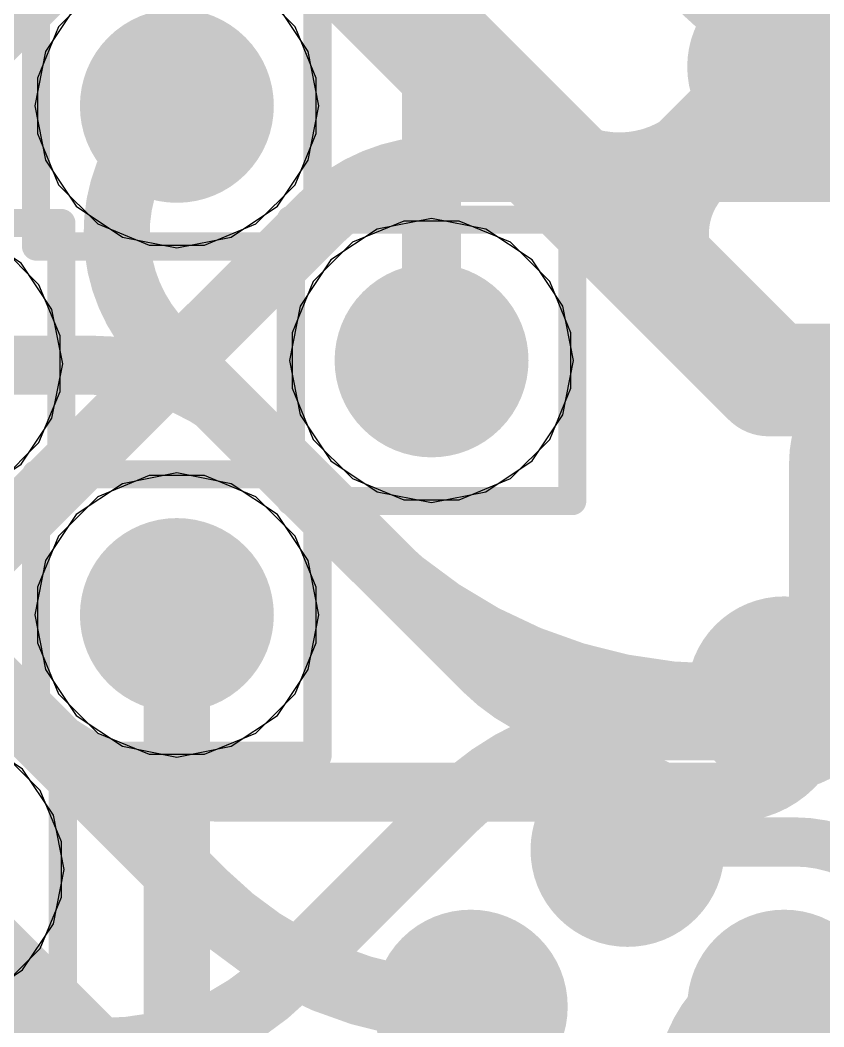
# Model space of a CAD drawing. Header units: inches. Extents: x -6 to 284, y -12 to 154.
# Drawn here: x 61.939 to 63.389, y 7.532 to 9.35 of the extents above; entities that cross this region are included whole.
import ezdxf

# ---------------------------------------------------------------- set-up
doc = ezdxf.new("R2010")
doc.units = ezdxf.units.IN
for name, color, linetype in [('Bottom Layer', 5, 'Continuous'), ('Drill Drawing', 1, 'Continuous'), ('GND-1', 16, 'Continuous'), ('GND-2', 90, 'Continuous'), ('GND-3', 216, 'Continuous'), ('GND-4', 54, 'Continuous'), ('PWR-1', 156, 'Continuous'), ('PWR-2', 130, 'Continuous'), ('Signal L1', 76, 'Continuous'), ('Signal L2', 6, 'Continuous'), ('Top Layer', 1, 'Continuous'), ('Top Paste', 8, 'Continuous'), ('Top Solder', 216, 'Continuous'), ('Via Holes', 16, 'Continuous')]:
    doc.layers.add(name, color=color, linetype=linetype)

# ---------------------------------------------------------------- blocks, each defined once
blk = doc.blocks.new('BGA_565_15_5_14_4__132')
at = {"layer": 'Top Layer'}
h = blk.add_hatch(color=1, dxfattribs=at)
edge = h.paths.add_edge_path()
edge.add_arc((-5.8000011, 6.7999991), 0.12499848, 0, 360)
h = blk.add_hatch(color=1, dxfattribs=at)
edge = h.paths.add_edge_path()
edge.add_arc((-6.200000299999999, 6.399999899999999), 0.12499848, 0, 360)
h = blk.add_hatch(color=1, dxfattribs=at)
edge = h.paths.add_edge_path()
edge.add_arc((-5.8000011, 6.399999899999999), 0.12499848, 0, 360)
h = blk.add_hatch(color=1, dxfattribs=at)
edge = h.paths.add_edge_path()
edge.add_arc((-5.39999936, 6.399999899999999), 0.12499848, 0, 360)
h = blk.add_hatch(color=1, dxfattribs=at)
edge = h.paths.add_edge_path()
edge.add_arc((-7.00000124, 5.59999896), 0.12499848, 0, 360)
h = blk.add_hatch(color=1, dxfattribs=at)
edge = h.paths.add_edge_path()
edge.add_arc((-6.174999079999999, 5.52500038), 0.12499848, 0, 360)
h = blk.add_hatch(color=1, dxfattribs=at)
edge = h.paths.add_edge_path()
edge.add_arc((-5.52500038, 5.52500038), 0.12499848, 0, 360)
h = blk.add_hatch(color=1, dxfattribs=at)
edge = h.paths.add_edge_path()
edge.add_arc((-6.174999079999999, 4.87499914), 0.12499848, 0, 360)
at = {"layer": 'Top Paste'}
h = blk.add_hatch(color=8, dxfattribs=at)
edge = h.paths.add_edge_path()
edge.add_arc((-5.8000011, 6.7999991), 0.12499848, 0, 360)
h = blk.add_hatch(color=8, dxfattribs=at)
edge = h.paths.add_edge_path()
edge.add_arc((-6.200000299999999, 6.399999899999999), 0.12499848, 0, 360)
h = blk.add_hatch(color=8, dxfattribs=at)
edge = h.paths.add_edge_path()
edge.add_arc((-5.8000011, 6.399999899999999), 0.12499848, 0, 360)
h = blk.add_hatch(color=8, dxfattribs=at)
edge = h.paths.add_edge_path()
edge.add_arc((-5.39999936, 6.399999899999999), 0.12499848, 0, 360)
h = blk.add_hatch(color=8, dxfattribs=at)
edge = h.paths.add_edge_path()
edge.add_arc((-7.00000124, 5.59999896), 0.12499848, 0, 360)
h = blk.add_hatch(color=8, dxfattribs=at)
edge = h.paths.add_edge_path()
edge.add_arc((-6.174999079999999, 5.52500038), 0.12499848, 0, 360)
h = blk.add_hatch(color=8, dxfattribs=at)
edge = h.paths.add_edge_path()
edge.add_arc((-5.52500038, 5.52500038), 0.12499848, 0, 360)
h = blk.add_hatch(color=8, dxfattribs=at)
edge = h.paths.add_edge_path()
edge.add_arc((-6.174999079999999, 4.87499914), 0.12499848, 0, 360)
at = {"layer": 'Top Solder'}
h = blk.add_hatch(color=216, dxfattribs=at)
edge = h.paths.add_edge_path()
edge.add_arc((-5.8000011, 6.7999991), 0.17499838, 0, 360)
h = blk.add_hatch(color=216, dxfattribs=at)
edge = h.paths.add_edge_path()
edge.add_arc((-6.200000299999999, 6.399999899999999), 0.17499838, 0, 360)
h = blk.add_hatch(color=216, dxfattribs=at)
edge = h.paths.add_edge_path()
edge.add_arc((-5.8000011, 6.399999899999999), 0.17499838, 0, 360)
h = blk.add_hatch(color=216, dxfattribs=at)
edge = h.paths.add_edge_path()
edge.add_arc((-5.39999936, 6.399999899999999), 0.17499838, 0, 360)
h = blk.add_hatch(color=216, dxfattribs=at)
edge = h.paths.add_edge_path()
edge.add_arc((-7.00000124, 5.59999896), 0.17499838, 0, 360)
h = blk.add_hatch(color=216, dxfattribs=at)
edge = h.paths.add_edge_path()
edge.add_arc((-6.174999079999999, 5.52500038), 0.17499838, 0, 360)
h = blk.add_hatch(color=216, dxfattribs=at)
edge = h.paths.add_edge_path()
edge.add_arc((-5.52500038, 5.52500038), 0.17499838, 0, 360)
h = blk.add_hatch(color=216, dxfattribs=at)
edge = h.paths.add_edge_path()
edge.add_arc((-6.174999079999999, 4.87499914), 0.17499838, 0, 360)

msp = doc.modelspace()

# ---------------------------------------------------------------- hatches: boundary and pattern name
at = {"layer": 'Bottom Layer'}
h = msp.add_hatch(color=5, dxfattribs=at)
edge = h.paths.add_edge_path()
edge.add_arc((62.22135638, 9.19522164), 0.1499997, 0, 360)
h = msp.add_hatch(color=5, dxfattribs=at)
edge = h.paths.add_edge_path()
edge.add_arc((62.68097699999999, 8.735601019999999), 0.1499997, 0, 360)
h = msp.add_hatch(color=5, dxfattribs=at)
edge = h.paths.add_edge_path()
edge.add_arc((62.22135638, 8.2759804), 0.1499997, 0, 360)
at = {"layer": 'GND-1'}
h = msp.add_hatch(color=16, dxfattribs=at)
edge = h.paths.add_edge_path()
edge.add_arc((62.22135638, 9.19522164), 0.1499997, 0, 360)
h = msp.add_hatch(color=16, dxfattribs=at)
edge = h.paths.add_edge_path()
edge.add_arc((62.68097699999999, 8.735601019999999), 0.1499997, 0, 360)
h = msp.add_hatch(color=16, dxfattribs=at)
edge = h.paths.add_edge_path()
edge.add_arc((62.22135638, 8.2759804), 0.1499997, 0, 360)
at = {"layer": 'GND-2'}
h = msp.add_hatch(color=90, dxfattribs=at)
edge = h.paths.add_edge_path()
edge.add_arc((62.22135638, 9.19522164), 0.1499997, 0, 360)
h = msp.add_hatch(color=90, dxfattribs=at)
edge = h.paths.add_edge_path()
edge.add_arc((62.68097699999999, 8.735601019999999), 0.1499997, 0, 360)
h = msp.add_hatch(color=90, dxfattribs=at)
edge = h.paths.add_edge_path()
edge.add_arc((62.22135638, 8.2759804), 0.1499997, 0, 360)
at = {"layer": 'GND-3'}
h = msp.add_hatch(color=216, dxfattribs=at)
edge = h.paths.add_edge_path()
edge.add_arc((62.22135638, 9.19522164), 0.1499997, 0, 360)
h = msp.add_hatch(color=216, dxfattribs=at)
edge = h.paths.add_edge_path()
edge.add_arc((62.68097699999999, 8.735601019999999), 0.1499997, 0, 360)
h = msp.add_hatch(color=216, dxfattribs=at)
edge = h.paths.add_edge_path()
edge.add_arc((62.22135638, 8.2759804), 0.1499997, 0, 360)
at = {"layer": 'GND-4'}
h = msp.add_hatch(color=54, dxfattribs=at)
edge = h.paths.add_edge_path()
edge.add_arc((62.22135638, 9.19522164), 0.1499997, 0, 360)
h = msp.add_hatch(color=54, dxfattribs=at)
edge = h.paths.add_edge_path()
edge.add_arc((62.68097699999999, 8.735601019999999), 0.1499997, 0, 360)
h = msp.add_hatch(color=54, dxfattribs=at)
edge = h.paths.add_edge_path()
edge.add_arc((62.22135638, 8.2759804), 0.1499997, 0, 360)
at = {"layer": 'PWR-1'}
h = msp.add_hatch(color=156, dxfattribs=at)
edge = h.paths.add_edge_path()
edge.add_arc((62.22135638, 9.19522164), 0.1499997, 0, 360)
h = msp.add_hatch(color=156, dxfattribs=at)
edge = h.paths.add_edge_path()
edge.add_arc((62.68097699999999, 8.735601019999999), 0.1499997, 0, 360)
h = msp.add_hatch(color=156, dxfattribs=at)
edge = h.paths.add_edge_path()
edge.add_arc((62.22135638, 8.2759804), 0.1499997, 0, 360)
at = {"layer": 'PWR-2'}
h = msp.add_hatch(color=130, dxfattribs=at)
edge = h.paths.add_edge_path()
edge.add_arc((62.22135638, 9.19522164), 0.1499997, 0, 360)
h = msp.add_hatch(color=130, dxfattribs=at)
edge = h.paths.add_edge_path()
edge.add_arc((62.68097699999999, 8.735601019999999), 0.1499997, 0, 360)
h = msp.add_hatch(color=130, dxfattribs=at)
edge = h.paths.add_edge_path()
edge.add_arc((62.22135638, 8.2759804), 0.1499997, 0, 360)
at = {"layer": 'Signal L1'}
h = msp.add_hatch(color=76, dxfattribs=at)
edge = h.paths.add_edge_path()
edge.add_arc((62.22135638, 9.19522164), 0.1499997, 0, 360)
h = msp.add_hatch(color=76, dxfattribs=at)
edge = h.paths.add_edge_path()
edge.add_arc((62.68097699999999, 8.735601019999999), 0.1499997, 0, 360)
h = msp.add_hatch(color=76, dxfattribs=at)
edge = h.paths.add_edge_path()
edge.add_arc((62.22135638, 8.2759804), 0.1499997, 0, 360)
at = {"layer": 'Signal L2'}
h = msp.add_hatch(color=6, dxfattribs=at)
edge = h.paths.add_edge_path()
edge.add_arc((62.22135638, 9.19522164), 0.1499997, 0, 360)
h = msp.add_hatch(color=6, dxfattribs=at)
edge = h.paths.add_edge_path()
edge.add_arc((62.68097699999999, 8.735601019999999), 0.1499997, 0, 360)
h = msp.add_hatch(color=6, dxfattribs=at)
edge = h.paths.add_edge_path()
edge.add_arc((62.22135638, 8.2759804), 0.1499997, 0, 360)
at = {"layer": 'Top Layer'}
h = msp.add_hatch(color=1, dxfattribs=at)
edge = h.paths.add_edge_path()
edge.add_arc((62.22135638, 9.19522164), 0.1499997, 0, 360)
h = msp.add_hatch(color=1, dxfattribs=at)
edge = h.paths.add_edge_path()
edge.add_arc((62.68097699999999, 8.735601019999999), 0.1499997, 0, 360)
h = msp.add_hatch(color=1, dxfattribs=at)
edge = h.paths.add_edge_path()
edge.add_arc((62.22135638, 8.2759804), 0.1499997, 0, 360)
at = {"layer": 'Via Holes'}
h = msp.add_hatch(color=7, dxfattribs=at)
edge = h.paths.add_edge_path()
edge.add_arc((62.22135638, 9.19522164), 0.07499858, 0, 360)
h = msp.add_hatch(color=7, dxfattribs=at)
edge = h.paths.add_edge_path()
edge.add_arc((62.68097699999999, 8.735601019999999), 0.07499858, 0, 360)
h = msp.add_hatch(color=7, dxfattribs=at)
edge = h.paths.add_edge_path()
edge.add_arc((62.22135638, 8.2759804), 0.07499858, 0, 360)

# ---------------------------------------------------------------- linework, layer by layer
at = {"layer": 'Bottom Layer'}
for points in [[(63.29953811999999, 9.32474894, 0.10668, 0.10668, 0), (63.29953811999999, 9.45076342, 0.10668, 0.10668, 0)], [(62.68099985999999, 8.73562134, 0.10668, 0.10668, 0), (62.68099985999999, 9.43368954, 0.10668, 0.10668, 0)], [(63.62973812, 9.32474894, 0.10668, 0.10668, -0.9999999999999999), (63.29953811999999, 9.32474894, 0.10668, 0.10668, 0)], [(63.3796802, 8.5523959, 0.10668, 0.10668, -0.9999999999999999), (63.6895602, 8.5523959, 0.10668, 0.10668, 0)], [(61.48846986, 8.54905834, 0.10668, 0.10668, 0), (61.93060765999999, 8.106920539999999, 0.10668, 0.10668, 0)], [(63.3796802, 8.111075979999999, 0.10668, 0.10668, 0), (63.3796802, 8.5523959, 0.10668, 0.10668, 0)], [(63.3796802, 8.111075979999999, 0.10668, 0.10668, -0.4142135623730951), (63.2247402, 7.95613598, 0.10668, 0.10668, 0)], [(62.29463284, 7.956133439999999, 0.10668, 0.10668, -0.1989153074893297), (61.93060003999999, 8.10691546, 0.10668, 0.10668, 0)], [(62.29463284, 7.95613598, 0.10668, 0.10668, 0), (63.2247402, 7.95613598, 0.10668, 0.10668, 0)], [(61.76175861999999, 7.816380099999999, 0.10668, 0.10668, 0), (62.29035294, 7.287785779999999, 0.10668, 0.10668, 0)], [(63.31449363999999, 7.43305854, 0.10668, 0.10668, -0.9999999999999999), (63.64469363999999, 7.43305854, 0.10668, 0.10668, 0)]]:
    msp.add_lwpolyline(points, format="xyseb", dxfattribs=at)
for points in [[(63.27286812, 9.32474894, 0.05333999999999999, 0.05333999999999999, 1), (63.32620812, 9.32474894, 0.05333999999999999, 0.05333999999999999, 1)], [(63.27286812, 9.32474894, 0.05333999999999999, 0.05333999999999999, 1), (63.32620812, 9.32474894, 0.05333999999999999, 0.05333999999999999, 1)], [(62.65432986, 8.73562134, 0.05333999999999999, 0.05333999999999999, 1), (62.70766986, 8.73562134, 0.05333999999999999, 0.05333999999999999, 1)], [(63.35301019999999, 8.5523959, 0.05333999999999999, 0.05333999999999999, 1), (63.40635019999999, 8.5523959, 0.05333999999999999, 0.05333999999999999, 1)], [(63.35301019999999, 8.5523959, 0.05333999999999999, 0.05333999999999999, 1), (63.40635019999999, 8.5523959, 0.05333999999999999, 0.05333999999999999, 1)], [(63.35301019999999, 8.111075979999999, 0.05333999999999999, 0.05333999999999999, 1), (63.40635019999999, 8.111075979999999, 0.05333999999999999, 0.05333999999999999, 1)], [(63.35301019999999, 8.111075979999999, 0.05333999999999999, 0.05333999999999999, 1), (63.40635019999999, 8.111075979999999, 0.05333999999999999, 0.05333999999999999, 1)], [(61.90393004, 8.10691546, 0.05333999999999999, 0.05333999999999999, 1), (61.95727004, 8.10691546, 0.05333999999999999, 0.05333999999999999, 1)], [(61.90393766, 8.106920539999999, 0.05333999999999999, 0.05333999999999999, 1), (61.95727766, 8.106920539999999, 0.05333999999999999, 0.05333999999999999, 1)], [(62.26796284, 7.95613598, 0.05333999999999999, 0.05333999999999999, 1), (62.32130284, 7.95613598, 0.05333999999999999, 0.05333999999999999, 1)], [(62.26796284, 7.956133439999999, 0.05333999999999999, 0.05333999999999999, 1), (62.32130284, 7.956133439999999, 0.05333999999999999, 0.05333999999999999, 1)], [(63.19807019999999, 7.95613598, 0.05333999999999999, 0.05333999999999999, 1), (63.25141019999999, 7.95613598, 0.05333999999999999, 0.05333999999999999, 1)], [(63.19807019999999, 7.95613598, 0.05333999999999999, 0.05333999999999999, 1), (63.25141019999999, 7.95613598, 0.05333999999999999, 0.05333999999999999, 1)]]:
    msp.add_lwpolyline(points, format="xyseb", close=True, dxfattribs=at)
at = {"layer": 'Drill Drawing'}
for points in [[(61.96735638, 8.94122164, 0.0508, 0.0508, 0), (61.96735638, 9.44922164, 0.0508, 0.0508, 0)], [(62.47535637999999, 8.94122164, 0.0508, 0.0508, 0), (62.47535637999999, 9.44922164, 0.0508, 0.0508, 0)], [(61.50495446, 8.98363456, 0.0508, 0.0508, 0), (62.01295446, 8.98363456, 0.0508, 0.0508, 0)], [(62.01295446, 8.47563456, 0.0508, 0.0508, 0), (62.01295446, 8.98363456, 0.0508, 0.0508, 0)], [(62.426977, 8.989601019999998, 0.0508, 0.0508, 0), (62.934977, 8.989601019999998, 0.0508, 0.0508, 0)], [(62.426977, 8.48160102, 0.0508, 0.0508, 0), (62.426977, 8.989601019999998, 0.0508, 0.0508, 0)], [(62.934977, 8.48160102, 0.0508, 0.0508, 0), (62.934977, 8.989601019999998, 0.0508, 0.0508, 0)], [(61.96735638, 8.94122164, 0.0508, 0.0508, 0), (62.47535637999999, 8.94122164, 0.0508, 0.0508, 0)], [(61.96735638, 8.5299804, 0.0508, 0.0508, 0), (62.47535637999999, 8.5299804, 0.0508, 0.0508, 0)], [(61.96735638, 8.021980399999999, 0.0508, 0.0508, 0), (61.96735638, 8.5299804, 0.0508, 0.0508, 0)], [(62.47535637999999, 8.021980399999999, 0.0508, 0.0508, 0), (62.47535637999999, 8.5299804, 0.0508, 0.0508, 0)], [(61.50495446, 8.47563456, 0.0508, 0.0508, 0), (62.01295446, 8.47563456, 0.0508, 0.0508, 0)], [(62.426977, 8.48160102, 0.0508, 0.0508, 0), (62.934977, 8.48160102, 0.0508, 0.0508, 0)], [(61.50773576, 8.070359779999999, 0.0508, 0.0508, 0), (62.01573575999999, 8.070359779999999, 0.0508, 0.0508, 0)], [(62.01573575999999, 7.56235978, 0.0508, 0.0508, 0), (62.01573575999999, 8.070359779999999, 0.0508, 0.0508, 0)], [(61.96735638, 8.021980399999999, 0.0508, 0.0508, 0), (62.47535637999999, 8.021980399999999, 0.0508, 0.0508, 0)], [(61.50773576, 7.56235978, 0.0508, 0.0508, 0), (62.01573575999999, 7.56235978, 0.0508, 0.0508, 0)]]:
    msp.add_lwpolyline(points, format="xyseb", dxfattribs=at)
for points in [[(62.00025445999999, 8.98363456, 0.0254, 0.0254, 1), (62.02565445999999, 8.98363456, 0.0254, 0.0254, 1)], [(62.00025445999999, 8.98363456, 0.0254, 0.0254, 1), (62.02565445999999, 8.98363456, 0.0254, 0.0254, 1)], [(62.414277, 8.989601019999998, 0.0254, 0.0254, 1), (62.439677, 8.989601019999998, 0.0254, 0.0254, 1)], [(62.414277, 8.989601019999998, 0.0254, 0.0254, 1), (62.439677, 8.989601019999998, 0.0254, 0.0254, 1)], [(62.92227699999999, 8.989601019999998, 0.0254, 0.0254, 1), (62.94767699999999, 8.989601019999998, 0.0254, 0.0254, 1)], [(62.92227699999999, 8.989601019999998, 0.0254, 0.0254, 1), (62.94767699999999, 8.989601019999998, 0.0254, 0.0254, 1)], [(61.95465637999999, 8.94122164, 0.0254, 0.0254, 1), (61.98005638, 8.94122164, 0.0254, 0.0254, 1)], [(61.95465637999999, 8.94122164, 0.0254, 0.0254, 1), (61.98005638, 8.94122164, 0.0254, 0.0254, 1)], [(62.46265637999999, 8.94122164, 0.0254, 0.0254, 1), (62.48805638, 8.94122164, 0.0254, 0.0254, 1)], [(62.46265637999999, 8.94122164, 0.0254, 0.0254, 1), (62.48805638, 8.94122164, 0.0254, 0.0254, 1)], [(61.95465637999999, 8.5299804, 0.0254, 0.0254, 1), (61.98005638, 8.5299804, 0.0254, 0.0254, 1)], [(61.95465637999999, 8.5299804, 0.0254, 0.0254, 1), (61.98005638, 8.5299804, 0.0254, 0.0254, 1)], [(62.46265637999999, 8.5299804, 0.0254, 0.0254, 1), (62.48805638, 8.5299804, 0.0254, 0.0254, 1)], [(62.46265637999999, 8.5299804, 0.0254, 0.0254, 1), (62.48805638, 8.5299804, 0.0254, 0.0254, 1)], [(62.00025445999999, 8.47563456, 0.0254, 0.0254, 1), (62.02565445999999, 8.47563456, 0.0254, 0.0254, 1)], [(62.00025445999999, 8.47563456, 0.0254, 0.0254, 1), (62.02565445999999, 8.47563456, 0.0254, 0.0254, 1)], [(62.414277, 8.48160102, 0.0254, 0.0254, 1), (62.439677, 8.48160102, 0.0254, 0.0254, 1)], [(62.414277, 8.48160102, 0.0254, 0.0254, 1), (62.439677, 8.48160102, 0.0254, 0.0254, 1)], [(62.92227699999999, 8.48160102, 0.0254, 0.0254, 1), (62.94767699999999, 8.48160102, 0.0254, 0.0254, 1)], [(62.92227699999999, 8.48160102, 0.0254, 0.0254, 1), (62.94767699999999, 8.48160102, 0.0254, 0.0254, 1)], [(62.00303576, 8.070359779999999, 0.0254, 0.0254, 1), (62.02843575999999, 8.070359779999999, 0.0254, 0.0254, 1)], [(62.00303576, 8.070359779999999, 0.0254, 0.0254, 1), (62.02843575999999, 8.070359779999999, 0.0254, 0.0254, 1)], [(61.95465637999999, 8.021980399999999, 0.0254, 0.0254, 1), (61.98005638, 8.021980399999999, 0.0254, 0.0254, 1)], [(61.95465637999999, 8.021980399999999, 0.0254, 0.0254, 1), (61.98005638, 8.021980399999999, 0.0254, 0.0254, 1)], [(62.46265637999999, 8.021980399999999, 0.0254, 0.0254, 1), (62.48805638, 8.021980399999999, 0.0254, 0.0254, 1)], [(62.46265637999999, 8.021980399999999, 0.0254, 0.0254, 1), (62.48805638, 8.021980399999999, 0.0254, 0.0254, 1)], [(62.00303576, 7.56235978, 0.0254, 0.0254, 1), (62.02843575999999, 7.56235978, 0.0254, 0.0254, 1)], [(62.00303576, 7.56235978, 0.0254, 0.0254, 1), (62.02843575999999, 7.56235978, 0.0254, 0.0254, 1)]]:
    msp.add_lwpolyline(points, format="xyseb", close=True, dxfattribs=at)
at = {"layer": 'GND-1'}
for p, q in [((62.07883698, 9.40851814), (62.00805988, 9.33774104)), ((62.43465287999999, 9.33774104), (62.36387577999999, 9.40851814)), ((62.00805988, 9.33774104), (61.96975668, 9.24526726)), ((62.47295608, 9.24526726), (62.43465287999999, 9.33774104)), ((61.96975668, 9.24526726), (61.96975668, 9.14517602)), ((62.47295608, 9.14517602), (62.47295608, 9.24526726)), ((61.96975668, 9.14517602), (62.00805988, 9.052702239999999)), ((62.43465287999999, 9.052702239999999), (62.47295608, 9.14517602)), ((62.00805988, 9.052702239999999), (62.07883698, 8.98192514)), ((62.36387577999999, 8.98192514), (62.43465287999999, 9.052702239999999)), ((62.07883698, 8.98192514), (62.17131075999999, 8.94362194)), ((62.271402, 8.94362194), (62.36387577999999, 8.98192514)), ((62.63093137999999, 8.987200719999999), (62.53845759999999, 8.94889752)), ((62.73102262, 8.987200719999999), (62.63093137999999, 8.987200719999999)), ((62.8234964, 8.94889752), (62.73102262, 8.987200719999999)), ((62.17131075999999, 8.94362194), (62.271402, 8.94362194)), ((62.53845759999999, 8.94889752), (62.46768049999999, 8.87812042)), ((62.8942735, 8.87812042), (62.8234964, 8.94889752)), ((61.97225096, 8.872153959999999), (61.90147386, 8.94293106)), ((62.01055416000001, 8.77968018), (61.97225096, 8.872153959999999)), ((62.46768049999999, 8.87812042), (62.4293773, 8.78564664)), ((62.93257669999999, 8.78564664), (62.8942735, 8.87812042)), ((62.4293773, 8.78564664), (62.4293773, 8.6855554)), ((62.93257669999999, 8.6855554), (62.93257669999999, 8.78564664)), ((62.01055416000001, 8.67958894), (62.01055416000001, 8.77968018)), ((61.97225096, 8.58711516), (62.01055416000001, 8.67958894)), ((62.4293773, 8.6855554), (62.46768049999999, 8.59308162)), ((62.8942735, 8.59308162), (62.93257669999999, 8.6855554)), ((61.90147386, 8.516338059999999), (61.97225096, 8.58711516)), ((62.46768049999999, 8.59308162), (62.53845759999999, 8.522304519999999)), ((62.8234964, 8.522304519999999), (62.8942735, 8.59308162)), ((62.17131075999999, 8.5275801), (62.07883698, 8.4892769)), ((62.271402, 8.5275801), (62.17131075999999, 8.5275801)), ((62.36387577999999, 8.4892769), (62.271402, 8.5275801)), ((62.53845759999999, 8.522304519999999), (62.63093137999999, 8.484001319999999)), ((62.73102262, 8.484001319999999), (62.8234964, 8.522304519999999)), ((62.07883698, 8.4892769), (62.00805988, 8.4184998)), ((62.43465287999999, 8.4184998), (62.36387577999999, 8.4892769)), ((62.63093137999999, 8.484001319999999), (62.73102262, 8.484001319999999)), ((62.00805988, 8.4184998), (61.96975668, 8.326026019999999)), ((62.47295608, 8.326026019999999), (62.43465287999999, 8.4184998)), ((61.96975668, 8.326026019999999), (61.96975668, 8.22593478)), ((62.47295608, 8.22593478), (62.47295608, 8.326026019999999)), ((61.96975668, 8.22593478), (62.00805988, 8.133461)), ((62.43465287999999, 8.133461), (62.47295608, 8.22593478)), ((62.00805988, 8.133461), (62.07883698, 8.0626839)), ((62.36387577999999, 8.0626839), (62.43465287999999, 8.133461)), ((62.07883698, 8.0626839), (62.17131075999999, 8.0243807)), ((62.271402, 8.0243807), (62.36387577999999, 8.0626839)), ((61.97503226, 7.958879179999999), (61.90425516, 8.029656280000001)), ((62.17131075999999, 8.0243807), (62.271402, 8.0243807)), ((62.01333545999999, 7.8664054), (61.97503226, 7.958879179999999)), ((62.01333545999999, 7.766314159999999), (62.01333545999999, 7.8664054)), ((61.97503226, 7.67384038), (62.01333545999999, 7.766314159999999)), ((61.90425516, 7.60306328), (61.97503226, 7.67384038))]:
    msp.add_line(p, q, dxfattribs=at)
at = {"layer": 'GND-2'}
for p, q in [((62.07883698, 9.40851814), (62.00805988, 9.33774104)), ((62.43465287999999, 9.33774104), (62.36387577999999, 9.40851814)), ((62.00805988, 9.33774104), (61.96975668, 9.24526726)), ((62.47295608, 9.24526726), (62.43465287999999, 9.33774104)), ((61.96975668, 9.24526726), (61.96975668, 9.14517602)), ((62.47295608, 9.14517602), (62.47295608, 9.24526726)), ((61.96975668, 9.14517602), (62.00805988, 9.052702239999999)), ((62.43465287999999, 9.052702239999999), (62.47295608, 9.14517602)), ((62.00805988, 9.052702239999999), (62.07883698, 8.98192514)), ((62.36387577999999, 8.98192514), (62.43465287999999, 9.052702239999999)), ((62.07883698, 8.98192514), (62.17131075999999, 8.94362194)), ((62.271402, 8.94362194), (62.36387577999999, 8.98192514)), ((62.63093137999999, 8.987200719999999), (62.53845759999999, 8.94889752)), ((62.73102262, 8.987200719999999), (62.63093137999999, 8.987200719999999)), ((62.8234964, 8.94889752), (62.73102262, 8.987200719999999)), ((62.17131075999999, 8.94362194), (62.271402, 8.94362194)), ((62.53845759999999, 8.94889752), (62.46768049999999, 8.87812042)), ((62.8942735, 8.87812042), (62.8234964, 8.94889752)), ((61.97225096, 8.872153959999999), (61.90147386, 8.94293106)), ((62.01055416000001, 8.77968018), (61.97225096, 8.872153959999999)), ((62.46768049999999, 8.87812042), (62.4293773, 8.78564664)), ((62.93257669999999, 8.78564664), (62.8942735, 8.87812042)), ((62.4293773, 8.78564664), (62.4293773, 8.6855554)), ((62.93257669999999, 8.6855554), (62.93257669999999, 8.78564664)), ((62.01055416000001, 8.67958894), (62.01055416000001, 8.77968018)), ((61.97225096, 8.58711516), (62.01055416000001, 8.67958894)), ((62.4293773, 8.6855554), (62.46768049999999, 8.59308162)), ((62.8942735, 8.59308162), (62.93257669999999, 8.6855554)), ((61.90147386, 8.516338059999999), (61.97225096, 8.58711516)), ((62.46768049999999, 8.59308162), (62.53845759999999, 8.522304519999999)), ((62.8234964, 8.522304519999999), (62.8942735, 8.59308162)), ((62.17131075999999, 8.5275801), (62.07883698, 8.4892769)), ((62.271402, 8.5275801), (62.17131075999999, 8.5275801)), ((62.36387577999999, 8.4892769), (62.271402, 8.5275801)), ((62.53845759999999, 8.522304519999999), (62.63093137999999, 8.484001319999999)), ((62.73102262, 8.484001319999999), (62.8234964, 8.522304519999999)), ((62.07883698, 8.4892769), (62.00805988, 8.4184998)), ((62.43465287999999, 8.4184998), (62.36387577999999, 8.4892769)), ((62.63093137999999, 8.484001319999999), (62.73102262, 8.484001319999999)), ((62.00805988, 8.4184998), (61.96975668, 8.326026019999999)), ((62.47295608, 8.326026019999999), (62.43465287999999, 8.4184998)), ((61.96975668, 8.326026019999999), (61.96975668, 8.22593478)), ((62.47295608, 8.22593478), (62.47295608, 8.326026019999999)), ((61.96975668, 8.22593478), (62.00805988, 8.133461)), ((62.43465287999999, 8.133461), (62.47295608, 8.22593478)), ((62.00805988, 8.133461), (62.07883698, 8.0626839)), ((62.36387577999999, 8.0626839), (62.43465287999999, 8.133461)), ((62.07883698, 8.0626839), (62.17131075999999, 8.0243807)), ((62.271402, 8.0243807), (62.36387577999999, 8.0626839)), ((61.97503226, 7.958879179999999), (61.90425516, 8.029656280000001)), ((62.17131075999999, 8.0243807), (62.271402, 8.0243807)), ((62.01333545999999, 7.8664054), (61.97503226, 7.958879179999999)), ((62.01333545999999, 7.766314159999999), (62.01333545999999, 7.8664054)), ((61.97503226, 7.67384038), (62.01333545999999, 7.766314159999999)), ((61.90425516, 7.60306328), (61.97503226, 7.67384038))]:
    msp.add_line(p, q, dxfattribs=at)
at = {"layer": 'GND-3'}
for p, q in [((62.07883698, 9.40851814), (62.00805988, 9.33774104)), ((62.43465287999999, 9.33774104), (62.36387577999999, 9.40851814)), ((62.00805988, 9.33774104), (61.96975668, 9.24526726)), ((62.47295608, 9.24526726), (62.43465287999999, 9.33774104)), ((61.96975668, 9.24526726), (61.96975668, 9.14517602)), ((62.47295608, 9.14517602), (62.47295608, 9.24526726)), ((61.96975668, 9.14517602), (62.00805988, 9.052702239999999)), ((62.43465287999999, 9.052702239999999), (62.47295608, 9.14517602)), ((62.00805988, 9.052702239999999), (62.07883698, 8.98192514)), ((62.36387577999999, 8.98192514), (62.43465287999999, 9.052702239999999)), ((62.07883698, 8.98192514), (62.17131075999999, 8.94362194)), ((62.271402, 8.94362194), (62.36387577999999, 8.98192514)), ((62.63093137999999, 8.987200719999999), (62.53845759999999, 8.94889752)), ((62.73102262, 8.987200719999999), (62.63093137999999, 8.987200719999999)), ((62.8234964, 8.94889752), (62.73102262, 8.987200719999999)), ((62.17131075999999, 8.94362194), (62.271402, 8.94362194)), ((62.53845759999999, 8.94889752), (62.46768049999999, 8.87812042)), ((62.8942735, 8.87812042), (62.8234964, 8.94889752)), ((61.97225096, 8.872153959999999), (61.90147386, 8.94293106)), ((62.01055416000001, 8.77968018), (61.97225096, 8.872153959999999)), ((62.46768049999999, 8.87812042), (62.4293773, 8.78564664)), ((62.93257669999999, 8.78564664), (62.8942735, 8.87812042)), ((62.4293773, 8.78564664), (62.4293773, 8.6855554)), ((62.93257669999999, 8.6855554), (62.93257669999999, 8.78564664)), ((62.01055416000001, 8.67958894), (62.01055416000001, 8.77968018)), ((61.97225096, 8.58711516), (62.01055416000001, 8.67958894)), ((62.4293773, 8.6855554), (62.46768049999999, 8.59308162)), ((62.8942735, 8.59308162), (62.93257669999999, 8.6855554)), ((61.90147386, 8.516338059999999), (61.97225096, 8.58711516)), ((62.46768049999999, 8.59308162), (62.53845759999999, 8.522304519999999)), ((62.8234964, 8.522304519999999), (62.8942735, 8.59308162)), ((62.17131075999999, 8.5275801), (62.07883698, 8.4892769)), ((62.271402, 8.5275801), (62.17131075999999, 8.5275801)), ((62.36387577999999, 8.4892769), (62.271402, 8.5275801)), ((62.53845759999999, 8.522304519999999), (62.63093137999999, 8.484001319999999)), ((62.73102262, 8.484001319999999), (62.8234964, 8.522304519999999)), ((62.07883698, 8.4892769), (62.00805988, 8.4184998)), ((62.43465287999999, 8.4184998), (62.36387577999999, 8.4892769)), ((62.63093137999999, 8.484001319999999), (62.73102262, 8.484001319999999)), ((62.00805988, 8.4184998), (61.96975668, 8.326026019999999)), ((62.47295608, 8.326026019999999), (62.43465287999999, 8.4184998)), ((61.96975668, 8.326026019999999), (61.96975668, 8.22593478)), ((62.47295608, 8.22593478), (62.47295608, 8.326026019999999)), ((61.96975668, 8.22593478), (62.00805988, 8.133461)), ((62.43465287999999, 8.133461), (62.47295608, 8.22593478)), ((62.00805988, 8.133461), (62.07883698, 8.0626839)), ((62.36387577999999, 8.0626839), (62.43465287999999, 8.133461)), ((62.07883698, 8.0626839), (62.17131075999999, 8.0243807)), ((62.271402, 8.0243807), (62.36387577999999, 8.0626839)), ((61.97503226, 7.958879179999999), (61.90425516, 8.029656280000001)), ((62.17131075999999, 8.0243807), (62.271402, 8.0243807)), ((62.01333545999999, 7.8664054), (61.97503226, 7.958879179999999)), ((62.01333545999999, 7.766314159999999), (62.01333545999999, 7.8664054)), ((61.97503226, 7.67384038), (62.01333545999999, 7.766314159999999)), ((61.90425516, 7.60306328), (61.97503226, 7.67384038))]:
    msp.add_line(p, q, dxfattribs=at)
at = {"layer": 'GND-4'}
for p, q in [((62.07883698, 9.40851814), (62.00805988, 9.33774104)), ((62.43465287999999, 9.33774104), (62.36387577999999, 9.40851814)), ((62.00805988, 9.33774104), (61.96975668, 9.24526726)), ((62.47295608, 9.24526726), (62.43465287999999, 9.33774104)), ((61.96975668, 9.24526726), (61.96975668, 9.14517602)), ((62.47295608, 9.14517602), (62.47295608, 9.24526726)), ((61.96975668, 9.14517602), (62.00805988, 9.052702239999999)), ((62.43465287999999, 9.052702239999999), (62.47295608, 9.14517602)), ((62.00805988, 9.052702239999999), (62.07883698, 8.98192514)), ((62.36387577999999, 8.98192514), (62.43465287999999, 9.052702239999999)), ((62.07883698, 8.98192514), (62.17131075999999, 8.94362194)), ((62.271402, 8.94362194), (62.36387577999999, 8.98192514)), ((62.63093137999999, 8.987200719999999), (62.53845759999999, 8.94889752)), ((62.73102262, 8.987200719999999), (62.63093137999999, 8.987200719999999)), ((62.8234964, 8.94889752), (62.73102262, 8.987200719999999)), ((62.17131075999999, 8.94362194), (62.271402, 8.94362194)), ((62.53845759999999, 8.94889752), (62.46768049999999, 8.87812042)), ((62.8942735, 8.87812042), (62.8234964, 8.94889752)), ((61.97225096, 8.872153959999999), (61.90147386, 8.94293106)), ((62.01055416000001, 8.77968018), (61.97225096, 8.872153959999999)), ((62.46768049999999, 8.87812042), (62.4293773, 8.78564664)), ((62.93257669999999, 8.78564664), (62.8942735, 8.87812042)), ((62.4293773, 8.78564664), (62.4293773, 8.6855554)), ((62.93257669999999, 8.6855554), (62.93257669999999, 8.78564664)), ((62.01055416000001, 8.67958894), (62.01055416000001, 8.77968018)), ((61.97225096, 8.58711516), (62.01055416000001, 8.67958894)), ((62.4293773, 8.6855554), (62.46768049999999, 8.59308162)), ((62.8942735, 8.59308162), (62.93257669999999, 8.6855554)), ((61.90147386, 8.516338059999999), (61.97225096, 8.58711516)), ((62.46768049999999, 8.59308162), (62.53845759999999, 8.522304519999999)), ((62.8234964, 8.522304519999999), (62.8942735, 8.59308162)), ((62.17131075999999, 8.5275801), (62.07883698, 8.4892769)), ((62.271402, 8.5275801), (62.17131075999999, 8.5275801)), ((62.36387577999999, 8.4892769), (62.271402, 8.5275801)), ((62.53845759999999, 8.522304519999999), (62.63093137999999, 8.484001319999999)), ((62.73102262, 8.484001319999999), (62.8234964, 8.522304519999999)), ((62.07883698, 8.4892769), (62.00805988, 8.4184998)), ((62.43465287999999, 8.4184998), (62.36387577999999, 8.4892769)), ((62.63093137999999, 8.484001319999999), (62.73102262, 8.484001319999999)), ((62.00805988, 8.4184998), (61.96975668, 8.326026019999999)), ((62.47295608, 8.326026019999999), (62.43465287999999, 8.4184998)), ((61.96975668, 8.326026019999999), (61.96975668, 8.22593478)), ((62.47295608, 8.22593478), (62.47295608, 8.326026019999999)), ((61.96975668, 8.22593478), (62.00805988, 8.133461)), ((62.43465287999999, 8.133461), (62.47295608, 8.22593478)), ((62.00805988, 8.133461), (62.07883698, 8.0626839)), ((62.36387577999999, 8.0626839), (62.43465287999999, 8.133461)), ((62.07883698, 8.0626839), (62.17131075999999, 8.0243807)), ((62.271402, 8.0243807), (62.36387577999999, 8.0626839)), ((61.97503226, 7.958879179999999), (61.90425516, 8.029656280000001)), ((62.17131075999999, 8.0243807), (62.271402, 8.0243807)), ((62.01333545999999, 7.8664054), (61.97503226, 7.958879179999999)), ((62.01333545999999, 7.766314159999999), (62.01333545999999, 7.8664054)), ((61.97503226, 7.67384038), (62.01333545999999, 7.766314159999999)), ((61.90425516, 7.60306328), (61.97503226, 7.67384038))]:
    msp.add_line(p, q, dxfattribs=at)
at = {"layer": 'PWR-1'}
for p, q in [((62.03996227999999, 9.376615739999998), (61.98435405999999, 9.2933901)), ((62.4583587, 9.2933901), (62.40275048, 9.376615739999998)), ((61.98435405999999, 9.2933901), (61.96482654, 9.19522164)), ((62.47788621999999, 9.19522164), (62.4583587, 9.2933901)), ((61.96482654, 9.19522164), (61.98435405999999, 9.09705318)), ((62.4583587, 9.09705318), (62.47788621999999, 9.19522164)), ((61.98435405999999, 9.09705318), (62.03996227999999, 9.01382754)), ((62.40275048, 9.01382754), (62.4583587, 9.09705318)), ((62.03996227999999, 9.01382754), (62.12318791999999, 8.95821932)), ((62.31952484, 8.95821932), (62.40275048, 9.01382754)), ((62.68097699999999, 8.99213086), (62.58280853999999, 8.97260334)), ((62.77914546, 8.97260334), (62.68097699999999, 8.99213086)), ((61.94034856, 8.91102866), (61.85712291999999, 8.96663688)), ((62.58280853999999, 8.97260334), (62.4995829, 8.91699512)), ((62.86237109999999, 8.91699512), (62.77914546, 8.97260334)), ((62.12318791999999, 8.95821932), (62.22135638, 8.938691799999999)), ((62.22135638, 8.938691799999999), (62.31952484, 8.95821932)), ((61.99595678, 8.82780302), (61.94034856, 8.91102866)), ((62.4995829, 8.91699512), (62.44397468, 8.833769479999999)), ((62.91797931999999, 8.833769479999999), (62.86237109999999, 8.91699512)), ((62.0154843, 8.72963456), (61.99595678, 8.82780302)), ((62.44397468, 8.833769479999999), (62.42444716, 8.735601019999999)), ((62.93750684, 8.735601019999999), (62.91797931999999, 8.833769479999999)), ((61.99595678, 8.631466099999999), (62.0154843, 8.72963456)), ((62.42444716, 8.735601019999999), (62.44397468, 8.637432559999999)), ((62.91797931999999, 8.637432559999999), (62.93750684, 8.735601019999999)), ((62.44397468, 8.637432559999999), (62.4995829, 8.55420692)), ((62.86237109999999, 8.55420692), (62.91797931999999, 8.637432559999999)), ((61.94034856, 8.548240459999999), (61.99595678, 8.631466099999999)), ((61.85712291999999, 8.492632239999999), (61.94034856, 8.548240459999999)), ((62.4995829, 8.55420692), (62.58280853999999, 8.4985987)), ((62.77914546, 8.4985987), (62.86237109999999, 8.55420692)), ((62.22135638, 8.532510239999999), (62.12318791999999, 8.512982719999998)), ((62.31952484, 8.512982719999998), (62.22135638, 8.532510239999999)), ((62.12318791999999, 8.512982719999998), (62.03996227999999, 8.4573745)), ((62.40275048, 8.4573745), (62.31952484, 8.512982719999998)), ((62.58280853999999, 8.4985987), (62.68097699999999, 8.47907118)), ((62.68097699999999, 8.47907118), (62.77914546, 8.4985987)), ((62.03996227999999, 8.4573745), (61.98435405999999, 8.37414886)), ((62.4583587, 8.37414886), (62.40275048, 8.4573745)), ((61.98435405999999, 8.37414886), (61.96482654, 8.2759804)), ((62.47788621999999, 8.2759804), (62.4583587, 8.37414886)), ((61.96482654, 8.2759804), (61.98435405999999, 8.17781194)), ((62.4583587, 8.17781194), (62.47788621999999, 8.2759804)), ((61.98435405999999, 8.17781194), (62.03996227999999, 8.0945863)), ((62.40275048, 8.0945863), (62.4583587, 8.17781194)), ((62.03996227999999, 8.0945863), (62.12318791999999, 8.03897808)), ((62.31952484, 8.03897808), (62.40275048, 8.0945863)), ((61.94312986, 7.997753879999999), (61.85990422, 8.0533621)), ((62.12318791999999, 8.03897808), (62.22135638, 8.01945056)), ((62.22135638, 8.01945056), (62.31952484, 8.03897808)), ((61.99873808, 7.914528239999999), (61.94312986, 7.997753879999999)), ((62.01826559999999, 7.81635978), (61.99873808, 7.914528239999999)), ((61.99873808, 7.71819132), (62.01826559999999, 7.81635978)), ((61.94312986, 7.63496568), (61.99873808, 7.71819132)), ((61.85990422, 7.57935746), (61.94312986, 7.63496568))]:
    msp.add_line(p, q, dxfattribs=at)
at = {"layer": 'PWR-2'}
for p, q in [((62.03996227999999, 9.376615739999998), (61.98435405999999, 9.2933901)), ((62.4583587, 9.2933901), (62.40275048, 9.376615739999998)), ((61.98435405999999, 9.2933901), (61.96482654, 9.19522164)), ((62.47788621999999, 9.19522164), (62.4583587, 9.2933901)), ((61.96482654, 9.19522164), (61.98435405999999, 9.09705318)), ((62.4583587, 9.09705318), (62.47788621999999, 9.19522164)), ((61.98435405999999, 9.09705318), (62.03996227999999, 9.01382754)), ((62.40275048, 9.01382754), (62.4583587, 9.09705318)), ((62.03996227999999, 9.01382754), (62.12318791999999, 8.95821932)), ((62.31952484, 8.95821932), (62.40275048, 9.01382754)), ((62.68097699999999, 8.99213086), (62.58280853999999, 8.97260334)), ((62.77914546, 8.97260334), (62.68097699999999, 8.99213086)), ((61.94034856, 8.91102866), (61.85712291999999, 8.96663688)), ((62.58280853999999, 8.97260334), (62.4995829, 8.91699512)), ((62.86237109999999, 8.91699512), (62.77914546, 8.97260334)), ((62.12318791999999, 8.95821932), (62.22135638, 8.938691799999999)), ((62.22135638, 8.938691799999999), (62.31952484, 8.95821932)), ((61.99595678, 8.82780302), (61.94034856, 8.91102866)), ((62.4995829, 8.91699512), (62.44397468, 8.833769479999999)), ((62.91797931999999, 8.833769479999999), (62.86237109999999, 8.91699512)), ((62.0154843, 8.72963456), (61.99595678, 8.82780302)), ((62.44397468, 8.833769479999999), (62.42444716, 8.735601019999999)), ((62.93750684, 8.735601019999999), (62.91797931999999, 8.833769479999999)), ((61.99595678, 8.631466099999999), (62.0154843, 8.72963456)), ((62.42444716, 8.735601019999999), (62.44397468, 8.637432559999999)), ((62.91797931999999, 8.637432559999999), (62.93750684, 8.735601019999999)), ((62.44397468, 8.637432559999999), (62.4995829, 8.55420692)), ((62.86237109999999, 8.55420692), (62.91797931999999, 8.637432559999999)), ((61.94034856, 8.548240459999999), (61.99595678, 8.631466099999999)), ((61.85712291999999, 8.492632239999999), (61.94034856, 8.548240459999999)), ((62.4995829, 8.55420692), (62.58280853999999, 8.4985987)), ((62.77914546, 8.4985987), (62.86237109999999, 8.55420692)), ((62.22135638, 8.532510239999999), (62.12318791999999, 8.512982719999998)), ((62.31952484, 8.512982719999998), (62.22135638, 8.532510239999999)), ((62.12318791999999, 8.512982719999998), (62.03996227999999, 8.4573745)), ((62.40275048, 8.4573745), (62.31952484, 8.512982719999998)), ((62.58280853999999, 8.4985987), (62.68097699999999, 8.47907118)), ((62.68097699999999, 8.47907118), (62.77914546, 8.4985987)), ((62.03996227999999, 8.4573745), (61.98435405999999, 8.37414886)), ((62.4583587, 8.37414886), (62.40275048, 8.4573745)), ((61.98435405999999, 8.37414886), (61.96482654, 8.2759804)), ((62.47788621999999, 8.2759804), (62.4583587, 8.37414886)), ((61.96482654, 8.2759804), (61.98435405999999, 8.17781194)), ((62.4583587, 8.17781194), (62.47788621999999, 8.2759804)), ((61.98435405999999, 8.17781194), (62.03996227999999, 8.0945863)), ((62.40275048, 8.0945863), (62.4583587, 8.17781194)), ((62.03996227999999, 8.0945863), (62.12318791999999, 8.03897808)), ((62.31952484, 8.03897808), (62.40275048, 8.0945863)), ((61.94312986, 7.997753879999999), (61.85990422, 8.0533621)), ((62.12318791999999, 8.03897808), (62.22135638, 8.01945056)), ((62.22135638, 8.01945056), (62.31952484, 8.03897808)), ((61.99873808, 7.914528239999999), (61.94312986, 7.997753879999999)), ((62.01826559999999, 7.81635978), (61.99873808, 7.914528239999999)), ((61.99873808, 7.71819132), (62.01826559999999, 7.81635978)), ((61.94312986, 7.63496568), (61.99873808, 7.71819132)), ((61.85990422, 7.57935746), (61.94312986, 7.63496568))]:
    msp.add_line(p, q, dxfattribs=at)
at = {"layer": 'Signal L1'}
for points in [[(62.62915337999999, 9.42551582, 0.11938, 0.11938, 0), (63.44891551999999, 8.60575368, 0.11938, 0.11938, 0)], [(63.59011412, 9.237553279999998, 0.11938, 0.11938, -0.1989145536119344), (63.16309186, 9.41442872, 0.11938, 0.11938, 0)], [(62.19221495999999, 9.16457654, 0.11938, 0.11938, 0), (62.22135638, 9.19522164, 0.11938, 0.11938, 0)], [(62.22135638, 9.19522164, 0.11938, 0.11938, 0), (62.22137416, 9.19525212, 0.11938, 0.11938, 0)], [(62.19794265999999, 8.7612728, 0.11938, 0.11938, -0.4077991827474104), (62.19221495999999, 9.16457654, 0.11938, 0.11938, 0)], [(62.19794265999999, 8.7612728, 0.11938, 0.11938, 0), (62.77741064, 8.18180736, 0.11938, 0.11938, 0)], [(62.22137924, 7.3083293, 0.11938, 0.11938, 0), (62.22137924, 8.27600072, 0.11938, 0.11938, 0)], [(62.77741064, 8.18180736, 0.11938, 0.11938, 0), (62.77807103999999, 8.181144419999999, 0.11938, 0.11938, 0)], [(63.01441549999999, 8.0833087, 0.11938, 0.11938, -0.1988223017135659), (62.77807103999999, 8.181144419999999, 0.11938, 0.11938, 0)], [(63.01551532, 8.083311239999999, 0.11938, 0.11938, 0), (69.00911014, 8.083311239999999, 0.11938, 0.11938, 0)], [(63.14609417999999, 7.41976418, 0.11938, 0.11938, -0.9999999999999999), (63.57281418, 7.41976418, 0.11938, 0.11938, 0)]]:
    msp.add_lwpolyline(points, format="xyseb", dxfattribs=at)
for points in [[(62.19151137999999, 9.19522164, 0.05969, 0.05969, 1), (62.25120138, 9.19522164, 0.05969, 0.05969, 1)], [(62.19151137999999, 9.19522164, 0.05969, 0.05969, 1), (62.25120138, 9.19522164, 0.05969, 0.05969, 1)], [(62.19152915999999, 9.19525212, 0.05969, 0.05969, 1), (62.25121915999999, 9.19525212, 0.05969, 0.05969, 1)], [(62.16236995999999, 9.16457654, 0.05969, 0.05969, 1), (62.22205996, 9.16457654, 0.05969, 0.05969, 1)], [(62.16236995999999, 9.16457654, 0.05969, 0.05969, 1), (62.22205996, 9.16457654, 0.05969, 0.05969, 1)], [(62.16809765999999, 8.7612728, 0.05969, 0.05969, 1), (62.22778766, 8.7612728, 0.05969, 0.05969, 1)], [(62.16809765999999, 8.7612728, 0.05969, 0.05969, 1), (62.22778766, 8.7612728, 0.05969, 0.05969, 1)], [(62.19153424, 8.27600072, 0.05969, 0.05969, 1), (62.25122424, 8.27600072, 0.05969, 0.05969, 1)], [(62.74756563999999, 8.18180736, 0.05969, 0.05969, 1), (62.80725564, 8.18180736, 0.05969, 0.05969, 1)], [(62.74756563999999, 8.18180736, 0.05969, 0.05969, 1), (62.80725564, 8.18180736, 0.05969, 0.05969, 1)], [(62.74822603999999, 8.181144419999999, 0.05969, 0.05969, 1), (62.80791604, 8.181144419999999, 0.05969, 0.05969, 1)], [(62.74822603999999, 8.181144419999999, 0.05969, 0.05969, 1), (62.80791604, 8.181144419999999, 0.05969, 0.05969, 1)], [(62.9845705, 8.0833087, 0.05969, 0.05969, 1), (63.04426049999999, 8.0833087, 0.05969, 0.05969, 1)], [(62.98567032, 8.083311239999999, 0.05969, 0.05969, 1), (63.04536031999999, 8.083311239999999, 0.05969, 0.05969, 1)]]:
    msp.add_lwpolyline(points, format="xyseb", close=True, dxfattribs=at)
at = {"layer": 'Signal L2'}
for points in [[(61.41912023999999, 8.853096339999999, 0.11938, 0.11938, 0), (62.0439577, 9.477933799999999, 0.11938, 0.11938, 0)], [(62.48116028, 8.99266934, 0.11938, 0.11938, -0.1986592422836397), (62.69517051999999, 9.08119342, 0.11938, 0.11938, 0)], [(62.69517051999999, 9.08119342, 0.11938, 0.11938, 0), (63.46552204, 9.08119342, 0.11938, 0.11938, 0)], [(61.52393841999999, 8.035447479999998, 0.11938, 0.11938, 0), (62.48095199999999, 8.99246106, 0.11938, 0.11938, 0)], [(62.48095199999999, 8.99246106, 0.11938, 0.11938, 0), (62.48116028, 8.99266934, 0.11938, 0.11938, 0)], [(62.72168812, 7.9284195, 0.11938, 0.11938, -0.198912367379658), (63.07165948, 8.07338238, 0.11938, 0.11938, 0)], [(63.07165948, 8.07338238, 0.11938, 0.11938, 0), (77.88385236, 8.07338238, 0.11938, 0.11938, 0)], [(62.41815558, 7.62488696, 0.11938, 0.11938, 0), (62.72168812, 7.9284195, 0.11938, 0.11938, 0)], [(62.41778473999999, 7.624516119999999, 0.11938, 0.11938, -0.1986187835976686), (62.08941862, 7.4887201, 0.11938, 0.11938, 0)], [(62.41815811999999, 7.62488696, 0.11938, 0.11938, -0.0002824257798420059), (62.41778473999999, 7.624516119999999, 0.11938, 0.11938, 0)], [(61.38470578, 7.4887201, 0.11938, 0.11938, 0), (62.08941862, 7.4887201, 0.11938, 0.11938, 0)]]:
    msp.add_lwpolyline(points, format="xyseb", dxfattribs=at)
for points in [[(62.66532552, 9.08119342, 0.05969, 0.05969, 1), (62.72501552, 9.08119342, 0.05969, 0.05969, 1)], [(62.66532552, 9.08119342, 0.05969, 0.05969, 1), (62.72501552, 9.08119342, 0.05969, 0.05969, 1)], [(62.451107, 8.99246106, 0.05969, 0.05969, 1), (62.510797, 8.99246106, 0.05969, 0.05969, 1)], [(62.451107, 8.99246106, 0.05969, 0.05969, 1), (62.510797, 8.99246106, 0.05969, 0.05969, 1)], [(62.45131528, 8.99266934, 0.05969, 0.05969, 1), (62.51100527999999, 8.99266934, 0.05969, 0.05969, 1)], [(62.45131528, 8.99266934, 0.05969, 0.05969, 1), (62.51100527999999, 8.99266934, 0.05969, 0.05969, 1)], [(63.04181448, 8.07338238, 0.05969, 0.05969, 1), (63.10150448, 8.07338238, 0.05969, 0.05969, 1)], [(63.04181448, 8.07338238, 0.05969, 0.05969, 1), (63.10150448, 8.07338238, 0.05969, 0.05969, 1)], [(62.69184312, 7.9284195, 0.05969, 0.05969, 1), (62.75153312, 7.9284195, 0.05969, 0.05969, 1)], [(62.69184312, 7.9284195, 0.05969, 0.05969, 1), (62.75153312, 7.9284195, 0.05969, 0.05969, 1)], [(62.38793974, 7.624516119999999, 0.05969, 0.05969, 1), (62.44762974, 7.624516119999999, 0.05969, 0.05969, 1)], [(62.38793974, 7.624516119999999, 0.05969, 0.05969, 1), (62.44762974, 7.624516119999999, 0.05969, 0.05969, 1)], [(62.38831058, 7.62488696, 0.05969, 0.05969, 1), (62.44800058, 7.62488696, 0.05969, 0.05969, 1)], [(62.38831312, 7.62488696, 0.05969, 0.05969, 1), (62.44800312, 7.62488696, 0.05969, 0.05969, 1)], [(62.05957362, 7.4887201, 0.05969, 0.05969, 1), (62.11926362, 7.4887201, 0.05969, 0.05969, 1)], [(62.05957362, 7.4887201, 0.05969, 0.05969, 1), (62.11926362, 7.4887201, 0.05969, 0.05969, 1)]]:
    msp.add_lwpolyline(points, format="xyseb", close=True, dxfattribs=at)
at = {"layer": 'Top Layer'}
for points in [[(61.70258678, 10.28693904, 0.2032, 0.2032, 0), (62.89595244, 9.09357338, 0.2032, 0.2032, 0)], [(63.14660218, 9.09502626, 0.1778, 0.1778, 0), (63.31746543999999, 9.2658819, 0.1778, 0.1778, 0)], [(62.89595244, 9.09357338, 0.1778, 0.1778, -0.05773395261403139), (62.85337441999999, 9.12725378, 0.1778, 0.1778, 0)], [(60.92135136, 9.11616922, 0.127, 0.127, 0), (62.2685445, 7.76898116, 0.127, 0.127, 0)], [(62.89595244, 9.09357338, 0.2032, 0.2032, 0), (63.11679782, 8.872728, 0.2032, 0.2032, 0)], [(63.14637104000001, 9.095008479999999, 0.1778, 0.1778, -0.2873567697893625), (62.89595244, 9.09357338, 0.1778, 0.1778, 0)], [(63.11679782, 8.872728, 0.1778, 0.1778, -0.3362915535007656), (63.14645486, 9.09487894, 0.1778, 0.1778, 0)], [(63.12156032, 9.0699844, 0.1778, 0.1778, 0), (63.14645486, 9.09487894, 0.1778, 0.1778, 0)], [(63.14654122, 9.0951177, 0.1778, 0.1778, -0.0002116942626932581), (63.14637104000001, 9.095008479999999, 0.1778, 0.1778, 0)], [(63.14645486, 9.09487894, 0.1778, 0.1778, 0), (63.14660218, 9.09502626, 0.1778, 0.1778, 0)], [(63.14645486, 9.09487894, 0.1778, 0.1778, 0), (63.14659964, 9.095023719999999, 0.1778, 0.1778, 0)], [(63.14645486, 9.09487894, 0.1778, 0.1778, -0.0002756224444213062), (63.14659964, 9.095023719999999, 0.1778, 0.1778, 0)], [(63.14659964, 9.095023719999999, 0.1778, 0.1778, 0), (63.14660218, 9.09502626, 0.1778, 0.1778, 0)], [(63.11679782, 8.872728, 0.2032, 0.2032, 0), (63.28935526, 8.70017056, 0.2032, 0.2032, 0)], [(63.13870278, 8.841925419999999, 0.1778, 0.1778, -0.05108246888526314), (63.11679782, 8.872728, 0.1778, 0.1778, 0)], [(63.28935526, 8.70017056, 0.2032, 0.2032, 0), (63.42362982, 8.7001731, 0.2032, 0.2032, 0)], [(61.75643732, 8.727114879999998, 0.10668, 0.10668, 0), (62.06456726, 8.727114879999998, 0.10668, 0.10668, 0)], [(62.06456726, 8.727114879999998, 0.10668, 0.10668, -0.198912367379658), (62.35806934, 8.60554286, 0.10668, 0.10668, 0)], [(63.42362982, 8.7001731, 0.127, 0.127, 0), (63.88313106, 8.7001731, 0.127, 0.127, 0)], [(62.35806934, 8.60554286, 0.10668, 0.10668, 0), (62.56510982, 8.39850238, 0.10668, 0.10668, 0)], [(62.56526221999999, 8.398349979999999, 0.10668, 0.10668, -5.977977025433161e-05), (62.56510982, 8.39850238, 0.10668, 0.10668, 0)], [(63.20244916, 8.13450748, 0.10668, 0.10668, -0.1988502230942023), (62.56526221999999, 8.398349979999999, 0.10668, 0.10668, 0)], [(63.20244916, 8.13450748, 0.10668, 0.10668, 0), (63.31746543999999, 8.13450748, 0.10668, 0.10668, 0)], [(63.0346212, 7.851675939999999, 0.08889999999999999, 0.08889999999999999, 0), (63.04911444, 7.86616918, 0.08889999999999999, 0.08889999999999999, 0)], [(63.04911444, 7.86616918, 0.08889999999999999, 0.08889999999999999, 0), (63.33643415999999, 7.86616918, 0.08889999999999999, 0.08889999999999999, 0)], [(63.33643415999999, 7.86616918, 0.08889999999999999, 0.08889999999999999, -0.1985832354365072), (63.51093469999999, 7.794017939999999, 0.08889999999999999, 0.08889999999999999, 0)], [(62.26902456, 7.76850618, 0.127, 0.127, -0.0002470426387081464), (62.26854703999999, 7.7689837, 0.127, 0.127, 0)], [(62.7517795, 7.56882154, 0.127, 0.127, -0.1986548798817483), (62.26902456, 7.76850618, 0.127, 0.127, 0)], [(63.3174629, 7.56883424, 0.08889999999999999, 0.08889999999999999, 0), (63.56053582, 7.32576132, 0.08889999999999999, 0.08889999999999999, 0)]]:
    msp.add_lwpolyline(points, format="xyseb", dxfattribs=at)
for points in [[(63.27301543999999, 9.2658819, 0.08889999999999999, 0.08889999999999999, 1), (63.36191544, 9.2658819, 0.08889999999999999, 0.08889999999999999, 1)], [(62.80892442, 9.12725378, 0.08889999999999999, 0.08889999999999999, 1), (62.89782441999999, 9.12725378, 0.08889999999999999, 0.08889999999999999, 1)], [(62.84515243999999, 9.09357338, 0.1016, 0.1016, 1), (62.94675244, 9.09357338, 0.1016, 0.1016, 1)], [(62.84515243999999, 9.09357338, 0.1016, 0.1016, 1), (62.94675244, 9.09357338, 0.1016, 0.1016, 1)], [(62.85150243999999, 9.09357338, 0.08889999999999999, 0.08889999999999999, 1), (62.94040244, 9.09357338, 0.08889999999999999, 0.08889999999999999, 1)], [(62.85150243999999, 9.09357338, 0.08889999999999999, 0.08889999999999999, 1), (62.94040244, 9.09357338, 0.08889999999999999, 0.08889999999999999, 1)], [(63.10192103999999, 9.095008479999999, 0.08889999999999999, 0.08889999999999999, 1), (63.19082104, 9.095008479999999, 0.08889999999999999, 0.08889999999999999, 1)], [(63.10192103999999, 9.095008479999999, 0.08889999999999999, 0.08889999999999999, 1), (63.19082104, 9.095008479999999, 0.08889999999999999, 0.08889999999999999, 1)], [(63.10200485999999, 9.09487894, 0.08889999999999999, 0.08889999999999999, 1), (63.19090486, 9.09487894, 0.08889999999999999, 0.08889999999999999, 1)], [(63.10200485999999, 9.09487894, 0.08889999999999999, 0.08889999999999999, 1), (63.19090486, 9.09487894, 0.08889999999999999, 0.08889999999999999, 1)], [(63.10200485999999, 9.09487894, 0.08889999999999999, 0.08889999999999999, 1), (63.19090486, 9.09487894, 0.08889999999999999, 0.08889999999999999, 1)], [(63.10200485999999, 9.09487894, 0.08889999999999999, 0.08889999999999999, 1), (63.19090486, 9.09487894, 0.08889999999999999, 0.08889999999999999, 1)], [(63.10200485999999, 9.09487894, 0.08889999999999999, 0.08889999999999999, 1), (63.19090486, 9.09487894, 0.08889999999999999, 0.08889999999999999, 1)], [(63.10209122, 9.0951177, 0.08889999999999999, 0.08889999999999999, 1), (63.19099121999999, 9.0951177, 0.08889999999999999, 0.08889999999999999, 1)], [(63.10214963999999, 9.095023719999999, 0.08889999999999999, 0.08889999999999999, 1), (63.19104964, 9.095023719999999, 0.08889999999999999, 0.08889999999999999, 1)], [(63.10214963999999, 9.095023719999999, 0.08889999999999999, 0.08889999999999999, 1), (63.19104964, 9.095023719999999, 0.08889999999999999, 0.08889999999999999, 1)], [(63.10214963999999, 9.095023719999999, 0.08889999999999999, 0.08889999999999999, 1), (63.19104964, 9.095023719999999, 0.08889999999999999, 0.08889999999999999, 1)], [(63.10215218, 9.09502626, 0.08889999999999999, 0.08889999999999999, 1), (63.19105217999999, 9.09502626, 0.08889999999999999, 0.08889999999999999, 1)], [(63.10215218, 9.09502626, 0.08889999999999999, 0.08889999999999999, 1), (63.19105217999999, 9.09502626, 0.08889999999999999, 0.08889999999999999, 1)], [(63.10215218, 9.09502626, 0.08889999999999999, 0.08889999999999999, 1), (63.19105217999999, 9.09502626, 0.08889999999999999, 0.08889999999999999, 1)], [(63.07711032, 9.0699844, 0.08889999999999999, 0.08889999999999999, 1), (63.16601032, 9.0699844, 0.08889999999999999, 0.08889999999999999, 1)], [(63.06599781999999, 8.872728, 0.1016, 0.1016, 1), (63.16759781999999, 8.872728, 0.1016, 0.1016, 1)], [(63.06599781999999, 8.872728, 0.1016, 0.1016, 1), (63.16759781999999, 8.872728, 0.1016, 0.1016, 1)], [(63.07234782, 8.872728, 0.08889999999999999, 0.08889999999999999, 1), (63.16124782, 8.872728, 0.08889999999999999, 0.08889999999999999, 1)], [(63.07234782, 8.872728, 0.08889999999999999, 0.08889999999999999, 1), (63.16124782, 8.872728, 0.08889999999999999, 0.08889999999999999, 1)], [(63.09425278, 8.841925419999999, 0.08889999999999999, 0.08889999999999999, 1), (63.18315277999999, 8.841925419999999, 0.08889999999999999, 0.08889999999999999, 1)], [(63.23855525999999, 8.70017056, 0.1016, 0.1016, 1), (63.34015525999999, 8.70017056, 0.1016, 0.1016, 1)], [(63.23855525999999, 8.70017056, 0.1016, 0.1016, 1), (63.34015525999999, 8.70017056, 0.1016, 0.1016, 1)], [(63.37282981999999, 8.7001731, 0.1016, 0.1016, 1), (63.47442982, 8.7001731, 0.1016, 0.1016, 1)], [(62.03789726, 8.727114879999998, 0.05333999999999999, 0.05333999999999999, 1), (62.09123726, 8.727114879999998, 0.05333999999999999, 0.05333999999999999, 1)], [(62.03789726, 8.727114879999998, 0.05333999999999999, 0.05333999999999999, 1), (62.09123726, 8.727114879999998, 0.05333999999999999, 0.05333999999999999, 1)], [(63.39187982, 8.7001731, 0.0635, 0.0635, 1), (63.45537982, 8.7001731, 0.0635, 0.0635, 1)], [(62.33139933999999, 8.60554286, 0.05333999999999999, 0.05333999999999999, 1), (62.38473933999999, 8.60554286, 0.05333999999999999, 0.05333999999999999, 1)], [(62.33139933999999, 8.60554286, 0.05333999999999999, 0.05333999999999999, 1), (62.38473933999999, 8.60554286, 0.05333999999999999, 0.05333999999999999, 1)], [(62.53843982, 8.39850238, 0.05333999999999999, 0.05333999999999999, 1), (62.59177982, 8.39850238, 0.05333999999999999, 0.05333999999999999, 1)], [(62.53843982, 8.39850238, 0.05333999999999999, 0.05333999999999999, 1), (62.59177982, 8.39850238, 0.05333999999999999, 0.05333999999999999, 1)], [(62.53859222, 8.398349979999999, 0.05333999999999999, 0.05333999999999999, 1), (62.59193222, 8.398349979999999, 0.05333999999999999, 0.05333999999999999, 1)], [(62.53859222, 8.398349979999999, 0.05333999999999999, 0.05333999999999999, 1), (62.59193222, 8.398349979999999, 0.05333999999999999, 0.05333999999999999, 1)], [(63.17577915999999, 8.13450748, 0.05333999999999999, 0.05333999999999999, 1), (63.22911916, 8.13450748, 0.05333999999999999, 0.05333999999999999, 1)], [(63.17577915999999, 8.13450748, 0.05333999999999999, 0.05333999999999999, 1), (63.22911916, 8.13450748, 0.05333999999999999, 0.05333999999999999, 1)], [(63.29079544, 8.13450748, 0.05333999999999999, 0.05333999999999999, 1), (63.34413544, 8.13450748, 0.05333999999999999, 0.05333999999999999, 1)], [(63.02688944, 7.86616918, 0.04445, 0.04445, 1), (63.07133944, 7.86616918, 0.04445, 0.04445, 1)], [(63.02688944, 7.86616918, 0.04445, 0.04445, 1), (63.07133944, 7.86616918, 0.04445, 0.04445, 1)], [(63.31420916, 7.86616918, 0.04445, 0.04445, 1), (63.35865915999999, 7.86616918, 0.04445, 0.04445, 1)], [(63.31420916, 7.86616918, 0.04445, 0.04445, 1), (63.35865915999999, 7.86616918, 0.04445, 0.04445, 1)], [(63.01239619999999, 7.851675939999999, 0.04445, 0.04445, 1), (63.05684619999999, 7.851675939999999, 0.04445, 0.04445, 1)], [(62.23679449999999, 7.76898116, 0.0635, 0.0635, 1), (62.3002945, 7.76898116, 0.0635, 0.0635, 1)], [(62.23679704, 7.7689837, 0.0635, 0.0635, 1), (62.30029704, 7.7689837, 0.0635, 0.0635, 1)], [(62.23727456, 7.76850618, 0.0635, 0.0635, 1), (62.30077455999999, 7.76850618, 0.0635, 0.0635, 1)], [(62.23727456, 7.76850618, 0.0635, 0.0635, 1), (62.30077455999999, 7.76850618, 0.0635, 0.0635, 1)], [(62.7200295, 7.56882154, 0.0635, 0.0635, 1), (62.78352949999999, 7.56882154, 0.0635, 0.0635, 1)], [(63.29523789999999, 7.56883424, 0.04445, 0.04445, 1), (63.3396879, 7.56883424, 0.04445, 0.04445, 1)]]:
    msp.add_lwpolyline(points, format="xyseb", close=True, dxfattribs=at)

# ---------------------------------------------------------------- block references
at = {"rotation": 225}
msp.add_blockref('BGA_565_15_5_14_4__132', (54.40792014, 8.2759296), dxfattribs=at)

doc.saveas('drawing.dxf')
